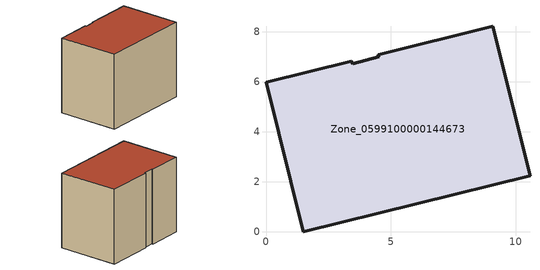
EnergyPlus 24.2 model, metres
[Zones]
Zone_0599100000144673
 floor ground (C_G): 0,5.98 3.42,6.83 3.47,6.72 4.51,7.01 4.5,7.09 9.08,8.23 10.58,2.25 1.49,0 z0
 wall outside (C_F): 10.58,2.25 9.08,8.23 4.5,7.09 4.51,7.01 3.47,6.72 3.42,6.83 0,5.98 1.49,0 10.58,2.25 z0:7.56
 roof outside (C_R): 3.42,6.83 0,5.98 1.49,0 10.58,2.25 9.08,8.23 4.5,7.09 4.51,7.01 3.47,6.72 z7.56
[BUILDING]
Pand.0599100000144673: North Axis=0; Terrain=City; Loads Convergence Tolerance Value=0.04; Temperature Convergence Tolerance Value=0.4; Solar Distribution=FullExterior; Maximum Number of Warmup Days=25; Minimum Number of Warmup Days=1
[Site:Location]
Rotterdam.The.Hague.AP_ZH_NLD Design_Conditions: Latitude=51.96; Longitude=4.45; Time Zone=1; Elevation=-4.5
[SITE:GROUNDTEMPERATURE:BUILDINGSURFACE]
18, 18, 18, 18, 18, 18, 18, 18, 18, 18, 18, 18
[MATERIAL] Thermal Absorptance=0.9; Solar Absorptance=0.7; Visible Absorptance=0.7
Name | Roughness | Thickness | Conductivity | Density | Specific Heat
G.TC.1965-1974 | MediumSmooth | 0.15 | 0.882353 | 540 | 1210
F.TC.1965-1974 | Rough | 0.3 | 0.697674 | 1920 | 840
R.TC.1965-1974 | MediumRough | 0.2 | 0.232558 | 1500 | 1000
[CONSTRUCTION]
C_G: G.TC.1965-1974
C_F: F.TC.1965-1974
C_R: R.TC.1965-1974
[ZONE]
Zone_0599100000144673: Type=1; Multiplier=1; Ceiling Height=Autocalculate; Volume=Autocalculate; Floor Area=autocalculate; Part of Total Floor Area=Yes
[ZONEINFILTRATION:DESIGNFLOWRATE]
Infil_Zone_0599100000144673: Zone or ZoneList or Space or SpaceList=Zone_0599100000144673; Schedule=AlwaysOn; Design Flow Rate Calculation Method=Flow/Area; Flow Rate per Floor Area=0.003; Constant Term Coefficient=1; Temperature Term Coefficient=0; Velocity Term Coefficient=0; Velocity Squared Term Coefficient=0
[HVACTEMPLATE:ZONE:IDEALLOADSAIRSYSTEM]
Zone_0599100000144673: Maximum Heating Supply Air Temperature=50; Minimum Cooling Supply Air Temperature=13; Maximum Heating Supply Air Humidity Ratio=0.0156; Minimum Cooling Supply Air Humidity Ratio=0.0077; Heating Limit=NoLimit; Cooling Limit=NoLimit; Dehumidification Control Type=ConstantSensibleHeatRatio; Cooling Sensible Heat Ratio=0.7; Dehumidification Setpoint=60; Humidification Control Type=None; Humidification Setpoint=30; Outdoor Air Method=None; Outdoor Air Flow Rate per Person=0.00944; Outdoor Air Flow Rate per Zone Floor Area=0; Outdoor Air Flow Rate per Zone=0; Demand Controlled Ventilation Type=None; Outdoor Air Economizer Type=NoEconomizer; Heat Recovery Type=None; Sensible Heat Recovery Effectiveness=0.7; Latent Heat Recovery Effectiveness=0.65
[ZONECONTROL:THERMOSTAT]
ThermostatControl_Zone_0599100000144673: Zone or ZoneList=Zone_0599100000144673; Control Type Schedule=DualSetpointControlType; Control 1=Thermostat_Zone_0599100000144673; Temperature Difference Between Cutout And Setpoint=0
[THERMOSTATSETPOINT:DUALSETPOINT]
Thermostat_Zone_0599100000144673: Heating Setpoint Temperature Schedule=HeatingSetpoint_Zone_0599100000144673; Cooling Setpoint Temperature Schedule=CoolingSetpoint_Zone_0599100000144673
[SCHEDULE:COMPACT]
HeatingSetpoint_Zone_0599100000144673: Through: 12/31, For: AllDays, Until: 24:00, 21
CoolingSetpoint_Zone_0599100000144673: Through: 12/31, For: AllDays, Until: 24:00, 24
DualSetpointControlType: Through: 12/31, For: AllDays, Until: 24:00, 4
AlwaysOn: Through: 12/31, For: AllDays, Until: 24:00, 1
